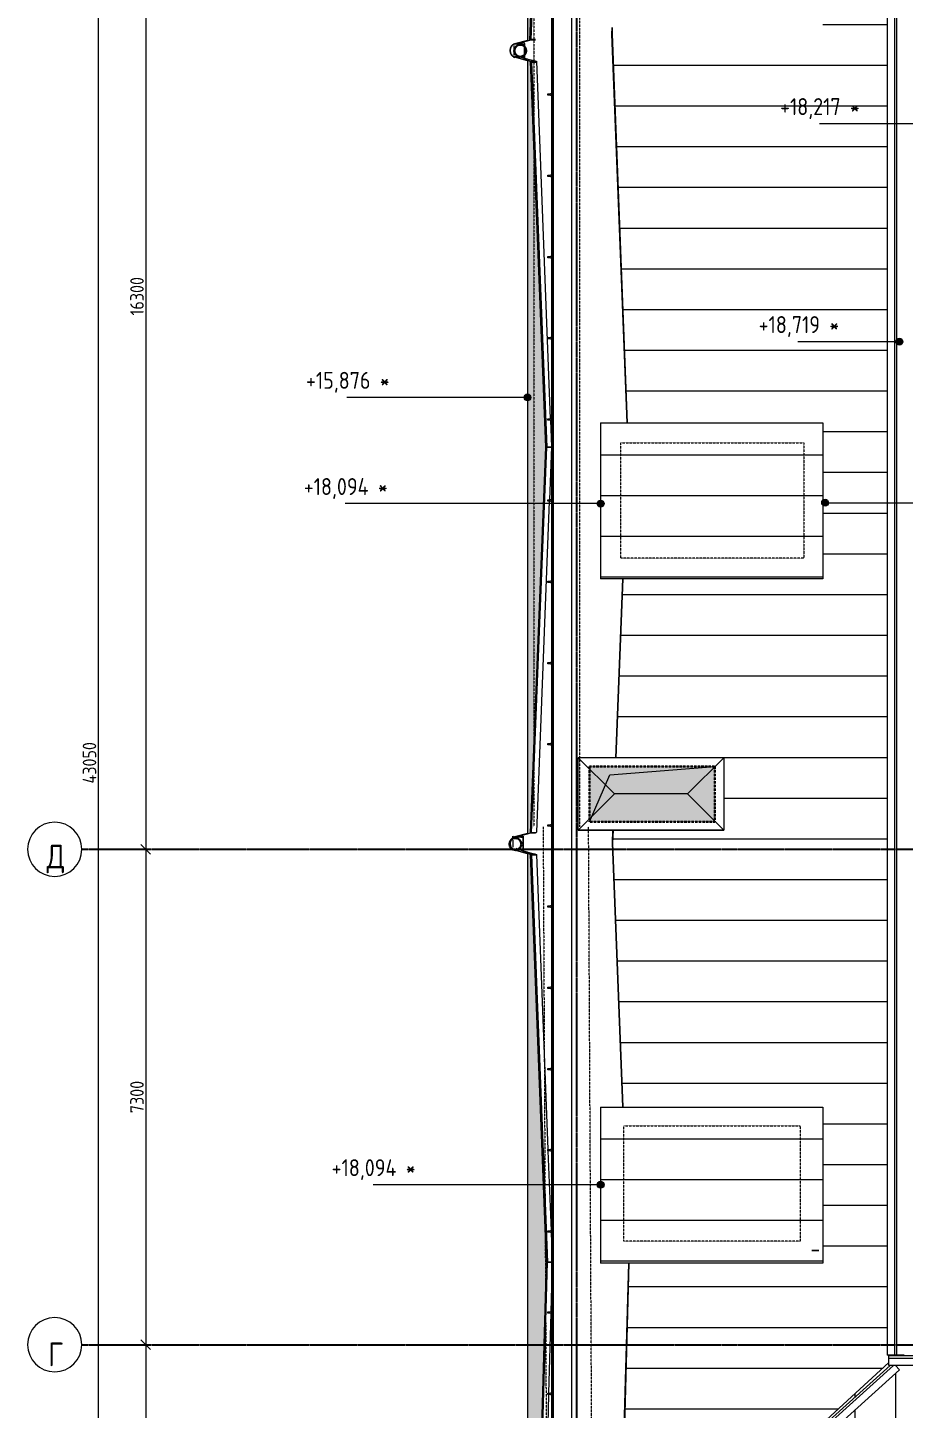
# Model space of a CAD drawing. Header units: millimetres. Extents: x -129048 to 476301, y -5853 to 215316.
# Drawn here: x 404321 to 417232, y 12002 to 32349 of the extents above; entities that cross this region are included whole.
import ezdxf

# ---------------------------------------------------------------- set-up
doc = ezdxf.new("R2010")
doc.units = ezdxf.units.MM
doc.linetypes.add('ADSK_Линия сетки', pattern=[25, 20, -2.5, 0, -2.5])
doc.linetypes.add('ADSK_Штриховая_ш3 п1_5', pattern=[4.5, 3, -1.5])
for name, color, linetype, lineweight in [('0_АР', 8, 'Continuous', 20), ('Антураж', 7, 'Continuous', 18), ('Воздуховоды', 7, 'Continuous', 18), ('Ограждение', 251, 'Continuous', 18), ('Оси', 7, 'Continuous', 9)]:
    doc.layers.add(name, color=color, linetype=linetype, lineweight=lineweight)
doc.layers.add('Обобщенные модели', color=5, linetype='Continuous', lineweight=18, true_color=0x0000ff)
doc.styles.add('GOST Common', font='GOST Common_0.ttf', dxfattribs={"width": 0.9, "height": 350})
doc.styles.add('GOST Common_1', font='GOST Common_0.ttf', dxfattribs={"width": 0.9, "height": 200})
doc.dimstyles.new('ADSK_Основной_2_5_мм', dxfattribs={"dimscale": 304.8, "dimtxt": 251.428749, "dimasz": 0.463911, "dimexe": 0.492126, "dimexo": 0.492126, "dimgap": 0.098425, "dimtad": 1, "dimdec": 1, "dimrnd": 0.1, "dimdsep": 46, "dimtxsty": 'GOST Common_1', "dimblk1": 'OBLIQUE', "dimblk2": 'OBLIQUE', "dimsah": 1, "dimcen": 0.09, "dimdle": 0.492126, "dimazin": 2, "dimtfac": 1, "dimtdec": 4, "dimtix": 1, "dimtmove": 0, "dimatfit": 3, "dimfxl": 1, "dimtvp": 1, "dimtfill": 1, "dimtolj": 1, "dimtzin": 0, "dimlwd": 20, "dimlwe": 20, "dimarcsym": 2})

# ---------------------------------------------------------------- blocks, each defined once
blk = doc.blocks.new('Ограждение - 20 доп поручень 300-1864261-План кровли АР копия 1')
at = {"layer": 'Ограждение'}
for p, q in [((-60, 10), (-40, 10)), ((-60, 10), (-60, -10)), ((0, 10), (-40, 10)), ((0, -10), (0, 10)), ((-40, -10), (-60, -10)), ((-40, -10), (0, -10))]:
    blk.add_line(p, q, dxfattribs=at)
blk = doc.blocks.new('Ограждение - Ограждение-2505142-План кровли АР копия 1')
at = {"extrusion": (0, 0, -1), "zscale": -1}
for p in [(6928, 31366), (6928, 30170), (6928, 28973), (6928, 27777), (6928, 26580), (6928, 25383), (6928, 24187), (6928, 22990), (6928, 21794), (6928, 20597), (6928, 19401), (6928, 18204), (6928, 17007), (6928, 15811), (6928, 14614), (6928, 13418), (6928, 12221)]:
    blk.add_blockref('Ограждение - 20 доп поручень 300-1864261-План кровли АР копия 1', p, dxfattribs=at)
blk = doc.blocks.new('Тип верхнего поручня - Верхний поручень_Внутренний_-2505167-План кровли АР копия 1')
at = {"layer": 'Ограждение'}
for p, q in [((-6868, 8425), (-6868, 43385)), ((-6848, 43385), (-6848, 8435))]:
    blk.add_line(p, q, dxfattribs=at)
blk = doc.blocks.new('Тип верхнего поручня - Верхний поручень_Внутренний_-V27-План кровли АР копия 1')
at = {"layer": 'Ограждение'}
for p, q in [((-6868, 43385), (-6868, 8425)), ((-6848, 43385), (-6848, 8435))]:
    blk.add_line(p, q, dxfattribs=at)
blk = doc.blocks.new('Водосток - Тип 1 _карниз больше 490мм_-5161094-План кровли АР копия 1')
at = {"layer": 'Обобщенные модели'}
for p, q in [((19, 335), (33, 335)), ((72, 335), (125, 335)), ((125, 335), (174, 335)), ((213, 335), (231, 335)), ((125, 185), (19, 185)), ((231, 185), (125, 185))]:
    blk.add_line(p, q, dxfattribs=at)
for points, knots in [([(30, 329), (30, 330), (28, 332), (25, 334), (21, 335), (19, 335)], [-0.1312633, -0.1312633, -0.1312633, -0.1312633, -0.1176471, -0.0588235, 0, 0, 0, 0]), ([(29, 190), (30, 190), (31, 192), (32, 195), (32, 197), (32, 199), (32, 202), (32, 204), (32, 206), (32, 209), (32, 211), (31, 214), (31, 217), (31, 220), (30, 223), (30, 226), (29, 229), (29, 232), (29, 236), (28, 240), (28, 244), (28, 247), (28, 247)], [-0.8823529, -0.8823529, -0.8823529, -0.8823529, -0.8529412, -0.8235294, -0.8088235, -0.7941176, -0.7794118, -0.7647059, -0.75, -0.7352941, -0.7205882, -0.7058824, -0.6911765, -0.6764706, -0.6617647, -0.6470588, -0.6323529, -0.6176471, -0.6029412, -0.5882353, -0.5588235, -0.5532347, -0.5532347, -0.5532347, -0.5532347]), ([(231, 335), (229, 335), (225, 334), (221, 331), (219, 328), (219, 326), (218, 325)], [-1, -1, -1, -1, -0.9411765, -0.8823529, -0.8529412, -0.8263967, -0.8263967, -0.8263967, -0.8263967]), ([(221, 234), (221, 233), (221, 232), (221, 229), (220, 226), (220, 223), (219, 220), (219, 217), (219, 214), (218, 211), (218, 209), (218, 206), (218, 204), (218, 202), (218, 199), (218, 197), (218, 195), (219, 192), (220, 190), (221, 190)], [-0.3884706, -0.3884706, -0.3884706, -0.3884706, -0.3823529, -0.3676471, -0.3529412, -0.3382353, -0.3235294, -0.3088235, -0.2941176, -0.2794118, -0.2647059, -0.25, -0.2352941, -0.2205882, -0.2058824, -0.1911765, -0.1764706, -0.1470588, -0.1176471, -0.1176471, -0.1176471, -0.1176471])]:
    blk.add_open_spline(points, degree=3, knots=knots, dxfattribs=at)
for points in [[(19, 185), (21, 185), (23, 185), (25, 186)], [(225, 186), (227, 185), (229, 185), (231, 185)]]:
    blk.add_open_spline(points, degree=3, dxfattribs=at)
blk = doc.blocks.new('Planka_konka_K1 - Кровля - Планка конька К1-2963679-План кровли АР копия 1')
at = {"layer": 'Обобщенные модели'}
for p, q in [((-13000, 17), (-13000, 125)), ((13000, 125), (-13000, 125)), ((-13000, -17), (-13000, 17)), ((13000, 17), (-13000, 17)), ((-13000, -125), (-13000, -17)), ((-13000, -17), (13000, -17))]:
    blk.add_line(p, q, dxfattribs=at)
blk = doc.blocks.new('Planka_konka_K1 - Кровля - Планка конька К1-2964186-План кровли АР копия 1')
at = {"layer": 'Обобщенные модели'}
for p, q in [((-2850, 17), (-2850, 26)), ((-2850, -17), (-2850, 17)), ((2789, 17), (-2850, 17)), ((2850, 125), (-2409, 125)), ((2850, 125), (2850, 34)), ((-2850, -125), (-2850, -17)), ((-2850, -17), (2789, -17)), ((2769, -125), (-2850, -125))]:
    blk.add_line(p, q, dxfattribs=at)
blk = doc.blocks.new('Ограждение - Ограждение-2968163-План кровли АР копия 1')
at = {"layer": 'Ограждение'}
for p, q in [((-6547, 8435), (-1883, 12639)), ((-1833, 12639), (-6496, 8435)), ((-1803, 12639), (-1744, 12573)), ((-1744, 12573), (-6335, 8435)), ((-6518, 8415), (-7083, 7906)), ((-7047, 7984), (-6569, 8415)), ((-6357, 8415), (-6895, 7931)), ((-7031, 8144), (-7034, 8141)), ((-7106, 7931), (-7121, 7948)), ((-7106, 7931), (-7053, 7979)), ((-7095, 7919), (-7106, 7931)), ((-7083, 7906), (-7095, 7919)), ((-7066, 7886), (-7083, 7906))]:
    blk.add_line(p, q, dxfattribs=at)
blk = doc.blocks.new('Ограждение - Ограждение-2981992-План кровли АР копия 1')
at = {"layer": 'Ограждение'}
for p, q in [((-3037, 14333), (-2933, 14333)), ((-2933, 14331), (-3037, 14331)), ((-2933, 14333), (-2933, 14331))]:
    blk.add_line(p, q, dxfattribs=at)
blk = doc.blocks.new('Водосток - Тип 1 _карниз больше 490мм_-V68-План кровли АР копия 1')
at = {"layer": 'Обобщенные модели'}
for p, q in [((19, 335), (28, 335)), ((55, 335), (125, 335)), ((125, 335), (200, 335)), ((227, 335), (231, 335)), ((125, 185), (19, 185)), ((231, 185), (125, 185))]:
    blk.add_line(p, q, dxfattribs=at)
for points, knots in [([(27, 333), (26, 333), (24, 334), (21, 335), (19, 335)], [-0.08600412, -0.08600412, -0.08600412, -0.08600412, -0.05882353, 0, 0, 0, 0]), ([(27, 188), (28, 188), (29, 189), (31, 192), (32, 195), (32, 197), (32, 199), (32, 202), (32, 204), (32, 206), (32, 209), (32, 211), (31, 214), (31, 217), (31, 220), (30, 223), (30, 226), (29, 229), (29, 232), (29, 236), (28, 240), (28, 244), (28, 247), (28, 248)], [-0.9115409, -0.9115409, -0.9115409, -0.9115409, -0.8823529, -0.8529412, -0.8235294, -0.8088235, -0.7941176, -0.7794118, -0.7647059, -0.75, -0.7352941, -0.7205882, -0.7058824, -0.6911765, -0.6764706, -0.6617647, -0.6470588, -0.6323529, -0.6176471, -0.6029412, -0.5882353, -0.5588235, -0.5505037, -0.5505037, -0.5505037, -0.5505037]), ([(223, 265), (223, 261), (223, 255), (222, 246), (222, 240), (221, 236), (221, 232), (221, 229), (220, 226), (220, 223), (219, 220), (219, 217), (219, 214), (218, 211), (218, 209), (218, 206), (218, 204), (218, 202), (218, 199), (218, 197), (218, 195), (219, 192), (221, 189), (222, 188), (223, 188)], [-0.5223755, -0.5223755, -0.5223755, -0.5223755, -0.4705882, -0.4411765, -0.4117647, -0.3970588, -0.3823529, -0.3676471, -0.3529412, -0.3382353, -0.3235294, -0.3088235, -0.2941176, -0.2794118, -0.2647059, -0.25, -0.2352941, -0.2205882, -0.2058824, -0.1911765, -0.1764706, -0.1470588, -0.1176471, -0.0885524, -0.0885524, -0.0885524, -0.0885524])]:
    blk.add_open_spline(points, degree=3, knots=knots, dxfattribs=at)
for points in [[(231, 335), (230, 335), (228, 335), (227, 335)], [(19, 185), (20, 185), (20, 185), (21, 185)], [(229, 185), (230, 185), (230, 185), (231, 185)]]:
    blk.add_open_spline(points, degree=3, dxfattribs=at)
blk = doc.blocks.new('Антураж 11 - Антураж 11-5662270-План кровли АР копия 1')
at = {"layer": 'Антураж'}
for p, q in [((-6988, 37563), (-7177, 32178)), ((-5985, 32259), (-5981, 32354)), ((-5979, 32354), (-5982, 32259)), ((-7228, 32166), (-7422, 32116)), ((-7421, 32111), (-7228, 32161)), ((-7177, 32178), (-7192, 32179)), ((-7177, 32179), (-7192, 32175)), ((-7192, 32170), (-7176, 32174)), ((-7176, 32174), (-7177, 32179)), ((-7111, 32178), (-7177, 32178)), ((-7176, 32174), (-7111, 32174)), ((-5761, 26529), (-5985, 32259)), ((-5982, 32259), (-5985, 32259)), ((-5982, 32259), (-5759, 26529)), ((-7353, 32111), (-7421, 32111)), ((-7276, 32131), (-7353, 32111)), ((-7276, 32131), (-7276, 31903)), ((-7228, 31866), (-7422, 31916)), ((-7421, 31921), (-7176, 31858)), ((-7353, 31921), (-7421, 31921)), ((-7228, 31889), (-7353, 31921)), ((-7276, 31903), (-7097, 31857)), ((-7177, 31853), (-7183, 31854)), ((-7182, 31845), (-7167, 31846)), ((-7176, 31858), (-7177, 31853)), ((-7177, 31853), (-7109, 31853)), ((-7108, 31858), (-7176, 31858)), ((-7167, 31846), (-7099, 31846)), ((-7167, 31846), (-6945, 26173)), ((-7097, 31857), (-6892, 26590)), ((-6891, 26570), (-6876, 26177)), ((-7168, 20490), (-6945, 26173)), ((-6960, 26174), (-6945, 26173)), ((-6945, 26173), (-6960, 26173)), ((-6945, 26173), (-6878, 26173)), ((-6878, 26173), (-6945, 26173)), ((-6876, 26177), (-6906, 25393)), ((-6907, 25373), (-7097, 20496)), ((-5926, 21595), (-5823, 24229)), ((-5821, 24229), (-5924, 21595)), ((-7228, 20480), (-7422, 20430)), ((-7421, 20425), (-7228, 20475)), ((-7353, 20425), (-7421, 20425)), ((-7296, 20440), (-7353, 20425)), ((-7296, 20440), (-7295, 20222)), ((-7177, 20493), (-7183, 20491)), ((-7177, 20491), (-7183, 20491)), ((-7183, 20486), (-7176, 20488)), ((-7176, 20488), (-7177, 20493)), ((-7168, 20490), (-7176, 20490)), ((-7176, 20488), (-7111, 20488)), ((-7102, 20490), (-7168, 20490)), ((-7097, 20496), (-7102, 20495)), ((-5975, 20336), (-5968, 20525)), ((-5966, 20525), (-5973, 20336)), ((-7228, 20180), (-7422, 20230)), ((-7421, 20235), (-7176, 20172)), ((-7353, 20235), (-7421, 20235)), ((-7228, 20203), (-7353, 20235)), ((-7295, 20222), (-7097, 20171)), ((-7177, 20167), (-7182, 20169)), ((-7182, 20163), (-7167, 20164)), ((-7176, 20172), (-7177, 20167)), ((-7177, 20167), (-7109, 20167)), ((-7108, 20172), (-7176, 20172)), ((-7167, 20164), (-7099, 20164)), ((-7167, 20164), (-6932, 14160)), ((-7097, 20171), (-6928, 15821)), ((-5824, 16448), (-5975, 20336)), ((-5973, 20336), (-5975, 20336)), ((-5973, 20336), (-5821, 16448)), ((-6927, 15801), (-6881, 14624)), ((-6880, 14604), (-6868, 14290)), ((-7105, 7979), (-6932, 14160)), ((-6947, 14161), (-6932, 14160)), ((-6932, 14160), (-6947, 14159)), ((-6932, 14160), (-6868, 14160)), ((-6868, 14160), (-6932, 14160)), ((-5878, 9050), (-5735, 14148)), ((-5733, 14148), (-5875, 9050)), ((-6868, 13986), (-6883, 13428)), ((-6884, 13408), (-6917, 12231)), ((-6917, 12211), (-7033, 8066))]:
    blk.add_line(p, q, dxfattribs=at)
for centre, major_axis, start_param, end_param in [((-7398, 32016), (0, 103), 0.260302, 2.881291), ((-7398, 32016), (0, 98.5), 0.261202, 2.88039), ((-7330, 32016), (0, 98.5), 0.261202, 0.665782), ((-7330, 32016), (0, 98.5), 2.475797, 2.88039), ((-7398, 20330), (0, 103), 0.260302, 2.881291), ((-7398, 20330), (0, 98.5), 0.261202, 2.88039), ((-7330, 20330), (0, 98.5), 0.261202, 0.84464), ((-7330, 20330), (0, 98.5), 2.301504, 2.88039)]:
    blk.add_ellipse(centre, major_axis=major_axis, ratio=0.890848, start_param=start_param, end_param=end_param, dxfattribs=at)
blk = doc.blocks.new('Зонт прямоугольного сечения - Стандартное-5963184-План кровли АР копия 1')
at = {"layer": 'Воздуховоды'}
for p, q in [((0, 540), (-535, 1075)), ((-535, 1075), (-535, -1075)), ((-535, 1075), (535, 1075)), ((-535, 1075), (535, 1075)), ((-535, 1075), (-535, -1075)), ((535, 1075), (0, 540)), ((535, -1075), (535, 1075)), ((535, 1075), (535, -1075)), ((0, 540), (0, -540)), ((-535, -1075), (0, -540)), ((0, -540), (535, -1075)), ((535, -1075), (-535, -1075)), ((535, -1075), (-535, -1075))]:
    blk.add_line(p, q, dxfattribs=at)
blk = doc.blocks.new('Ось сетки - Круг_Ø8 мм-8258-План кровли АР копия 1')
at = {"layer": 'Оси', "lineweight": 20}
for start, end in [(360, 180), (180, 360)]:
    blk.add_arc((0, 0), 4, start, end, dxfattribs=at)
blk = doc.blocks.new('_Oblique')
at = {"color": 0, "linetype": 'ByBlock', "lineweight": -2}
blk.add_line((-0.5, -0.5), (0.5, 0.5), dxfattribs=at)
blk = doc.blocks.new('*D3107')
at = {"color": 0, "lineweight": 20, "transparency": 16777216}
for p, q in [((405363, 43191), (405363, -159)), ((405313, 43041), (405213, 43041)), ((405313, -9), (405213, -9))]:
    blk.add_line(p, q, dxfattribs=at)
at = {"layer": 'Defpoints', "color": 0, "transparency": 16777216}
for p in [(405463, 43041), (405363, -9), (405463, -9)]:
    blk.add_point(p, dxfattribs=at)
at = {"color": 0, "lineweight": 20, "transparency": 16777216, "xscale": 141.4, "yscale": 141.4, "zscale": 141.4}
for p, rotation in [((405363, 43041), 90), ((405363, -9), 270)]:
    blk.add_blockref('_Oblique', p, dxfattribs=dict(at, rotation=rotation))
at = {"color": 0, "lineweight": 20, "transparency": 16777216, "insert": (405233, 21516), "char_height": 200, "width": 971.62, "attachment_point": 5, "rotation": 90, "style": 'GOST Common_1', "bg_fill": 3, "box_fill_scale": 1.1, "bg_fill_color": 256, "bg_fill_true_color": 13158600, "bg_fill_transparency": 0}
blk.add_mtext('\\A1;43050', dxfattribs=at)
blk = doc.blocks.new('*D3109')
at = {"color": 0, "lineweight": 20, "transparency": 16777216}
for p, q in [((406063, 36691), (406063, 20091)), ((406013, 36541), (405913, 36541)), ((406013, 20241), (405913, 20241))]:
    blk.add_line(p, q, dxfattribs=at)
at = {"layer": 'Defpoints', "color": 0, "transparency": 16777216}
for p in [(406163, 36541), (406063, 20241), (406163, 20241)]:
    blk.add_point(p, dxfattribs=at)
at = {"color": 0, "lineweight": 20, "transparency": 16777216, "xscale": 141.4, "yscale": 141.4, "zscale": 141.4}
for p, rotation in [((406063, 36541), 90), ((406063, 20241), 270)]:
    blk.add_blockref('_Oblique', p, dxfattribs=dict(at, rotation=rotation))
at = {"color": 0, "lineweight": 20, "transparency": 16777216, "insert": (405933, 28391), "char_height": 200, "width": 889.8, "attachment_point": 5, "rotation": 90, "style": 'GOST Common_1', "bg_fill": 3, "box_fill_scale": 1.1, "bg_fill_color": 256, "bg_fill_true_color": 13158600, "bg_fill_transparency": 0}
blk.add_mtext('\\A1;16300', dxfattribs=at)
blk = doc.blocks.new('*D3110')
at = {"color": 0, "lineweight": 20, "transparency": 16777216}
for p, q in [((406063, 20391), (406063, 12791)), ((406013, 20241), (405913, 20241)), ((406013, 12941), (405913, 12941))]:
    blk.add_line(p, q, dxfattribs=at)
at = {"layer": 'Defpoints', "color": 0, "transparency": 16777216}
for p in [(406163, 20241), (406063, 12941), (406163, 12941)]:
    blk.add_point(p, dxfattribs=at)
at = {"color": 0, "lineweight": 20, "transparency": 16777216, "xscale": 141.4, "yscale": 141.4, "zscale": 141.4}
for p, rotation in [((406063, 20241), 90), ((406063, 12941), 270)]:
    blk.add_blockref('_Oblique', p, dxfattribs=dict(at, rotation=rotation))
at = {"color": 0, "lineweight": 20, "transparency": 16777216, "insert": (405933, 16591), "char_height": 200, "width": 756.84, "attachment_point": 5, "rotation": 90, "style": 'GOST Common_1', "bg_fill": 3, "box_fill_scale": 1.1, "bg_fill_color": 256, "bg_fill_true_color": 13158600, "bg_fill_transparency": 0}
blk.add_mtext('\\A1;7300', dxfattribs=at)
blk = doc.blocks.new('*D3111')
at = {"color": 0, "lineweight": 20, "transparency": 16777216}
for p, q in [((406063, 13091), (406063, 8141)), ((406013, 12941), (405913, 12941)), ((406013, 8291), (405913, 8291))]:
    blk.add_line(p, q, dxfattribs=at)
at = {"layer": 'Defpoints', "color": 0, "transparency": 16777216}
for p in [(406163, 12941), (406063, 8291), (406163, 8291)]:
    blk.add_point(p, dxfattribs=at)
at = {"color": 0, "lineweight": 20, "transparency": 16777216, "xscale": 141.4, "yscale": 141.4, "zscale": 141.4}
for p, rotation in [((406063, 12941), 90), ((406063, 8291), 270)]:
    blk.add_blockref('_Oblique', p, dxfattribs=dict(at, rotation=rotation))
at = {"color": 0, "lineweight": 20, "transparency": 16777216, "insert": (405933, 10616), "char_height": 200, "width": 782.41, "attachment_point": 5, "rotation": 90, "style": 'GOST Common_1', "bg_fill": 3, "box_fill_scale": 1.1, "bg_fill_color": 256, "bg_fill_true_color": 13158600, "bg_fill_transparency": 0}
blk.add_mtext('\\A1;4650', dxfattribs=at)

msp = doc.modelspace()

# ---------------------------------------------------------------- hatches: boundary and pattern name
at = {"layer": '0_АР'}
h = msp.add_hatch(color=256, dxfattribs=at)
h.paths.add_polyline_path([(460156.048, -526.128), (468569.459, -526.128), (468569.459, 470.859), (468481.418, 469.805), (468421.752, -474.784), (464071.312, -327.231), (460060.687, -462.432), (459998.422, -81.349), (459998.422, -526.128), (460149.25, -526.128)])
h.paths.add_polyline_path([(426848.189, -393.115), (426996.717, -393.115), (426995.842, -30.517), (426892.038, -280.991), (422574.472, -150.963), (418243.998, -302.79), (418181.719, 255.107), (418181.719, -393.115), (426834.404, -393.115)])
h.paths.add_polyline_path([(459998.422, 173.655), (460016.496, 178.563), (460106.837, 1715.554), (454775.129, 1522.727), (454768.656, 1484.019), (459998.422, 1484.019), (459998.422, 177.833)])
h.paths.add_polyline_path([(426996.717, 307.99), (426996.717, 1484.019), (431808.509, 1484.019), (431801.174, 1522.758), (426923.778, 1697.711), (426980.914, 312.038)])
h.paths.add_polyline_path([(418181.719, 498.461), (418449.786, 8044.464), (412395.486, 7833.234), (412388.989, 7794.377), (418181.719, 7794.377), (418181.719, 521.171)])
h.paths.add_polyline_path([(468569.459, 793.267), (468569.459, 7855.209), (474810.503, 7855.209), (474810.503, 8466.545), (474799.648, 8463.302), (474605.606, 7995.593), (468269.121, 8216.835), (468537.29, 799.29), (468551.342, 798.371), (468568.644, 793.496)])
h.paths.add_polyline_path([(444717.771, 1484.019), (454490.356, 1484.019), (454484.993, 1516.09), (447978.583, 1752.243), (447978.583, 1629.215), (438298.583, 1629.215), (438298.583, 1739.906), (432093.277, 1522.693), (432086.81, 1484.019), (444709.903, 1484.019)])
h.paths.add_polyline_path([(411793.26, 7794.377), (412110.688, 7794.377), (412105.58, 7824.926), (411796.08, 7895.033), (411970.992, 14167.216), (411736.117, 20164.305), (411690.795, 20175.916), (411690.795, 7794.377)])
h.paths.add_polyline_path([(474810.503, 8769.439), (474810.503, 16800.541), (474780.018, 16792.485), (474631.533, 12780.54), (474779.774, 8777.421), (474783.205, 8776.529)])
h.paths.add_polyline_path([(443273.93, 13315.94), (451515.613, 13634.753), (451524.958, 13673.918), (435026.374, 13673.918), (435036.378, 13633.972), (443273.9, 13315.942)])
h.paths.add_polyline_path([(429583.47, 13405.175), (434743.535, 13605.559), (434759.846, 13673.918), (430023.583, 13673.918), (430023.583, 21008.312), (429427.122, 21007.798), (429447.713, 20921.19), (429842.141, 20793.786), (429585.958, 13476.255)])
h.paths.add_polyline_path([(457100.321, 13409.872), (456816.083, 20843), (457389.976, 21005.252), (457399.649, 21047.105), (456625.269, 21047.105), (456625.269, 13673.918), (451796.602, 13673.918), (451806.282, 13633.349), (457093.451, 13410.162)])
h.paths.add_polyline_path([(474810.503, 17103.436), (474810.503, 32792.083), (474779.895, 32784.001), (474490.926, 24945.222), (474779.777, 17111.416), (474783.205, 17110.526)])
h.paths.add_polyline_path([(411690.795, 20470.394), (411735.74, 20481.908), (411958.454, 26169.966), (411735.987, 31850.241), (411690.795, 31861.818), (411690.795, 20474.46)])
h.paths.add_polyline_path([(464256.639, 20578.857), (463978.908, 27851.092), (463950.437, 27858.488), (463950.437, 21047.105), (457667.517, 21047.105), (457677.332, 21004.632), (464062.166, 20591.443)])
h.paths.add_polyline_path([(422311.501, 20701.207), (429147.245, 20951.717), (429160.161, 21008.312), (422655.84, 21008.312), (422655.84, 28188.447), (422612.394, 28177.317), (422318.663, 20879.162)])
h.paths.add_polyline_path([(463950.437, 28147.689), (463979.112, 28155.137), (464268.312, 35727.695), (464206.707, 37340.787), (463950.437, 37340.787), (463950.437, 28154.433)])
h.paths.add_polyline_path([(422655.84, 28465.231), (422655.84, 42943.283), (422621.022, 42934.364), (422337.867, 35703.511), (422621.004, 28474.156), (422655.355, 28465.356)])
h.paths.add_polyline_path([(411690.795, 32156.296), (411726.381, 32165.412), (411915.149, 37559.495), (411726.553, 42947.712), (411690.795, 42956.872), (411690.795, 32160.362)])
h.paths.add_polyline_path([(474810.503, 33094.978), (474810.503, 43242.685), (474778.616, 43234.402), (474593.967, 38155.311), (474779.777, 33102.958), (474783.205, 33102.068)])
h.paths.add_polyline_path([(464178.064, 38090.787), (463985.863, 43123.483), (463950.437, 43132.685), (463950.437, 38090.787), (464171.279, 38090.787)])
h.paths.add_polyline_path([(422655.84, 43220.068), (422655.84, 43712.396), (411690.795, 43712.396), (411690.795, 43251.35), (411726.898, 43260.599), (411851.013, 43604.774), (417072.423, 43417.467), (422496.578, 43611.919), (422620.729, 43229.062), (422655.504, 43220.154)])
h.paths.add_polyline_path([(463950.437, 43421.886), (464022.861, 43440.697), (464125.568, 43776.855), (469381.545, 43594.919), (474632.611, 43776.746), (474754.158, 43546.521), (474810.503, 43531.886), (474810.503, 43894.592), (463950.437, 43894.592), (463950.437, 43435.823)])
h = msp.add_hatch(dxfattribs=at)
h.set_pattern_fill('FP_10', color=256, style=0, pattern_type=2)
h.set_pattern_definition([(0, (417273.7, -4.2), (0, 600), [])])
h.paths.add_polyline_path([(411799.703, 7894.212), (411822.92, 7915.495), (411797.444, 7943.758), (411796.08, 7895.033)])
h.paths.add_polyline_path([(411885.506, 8138.243), (411887.742, 8140.259), (412001.249, 12206.904), (411999.071, 12206.904), (411887.838, 8221.788)])
h.paths.add_polyline_path([(413043.274, 9045.955), (413055.018, 9046.91), (413186.217, 9165.215), (417016.443, 12676.343), (417016.443, 12785.212), (416995.452, 12785.212), (416995.452, 38785.212), (417105.24, 38785.212), (413154.987, 42379.449), (412953.155, 42384.672), (413121.346, 37589.666), (415149.66, 37589.666), (415149.66, 36719.666), (413091.953, 36719.666), (413019.745, 34649.384), (416043.766, 34649.384), (416043.766, 32349.384), (412939.525, 32349.384), (412936.237, 32255.131), (413159.887, 26524.505), (416043.766, 26524.505), (416043.766, 24224.505), (413097.591, 24224.505), (412994.82, 21591.187), (414586.836, 21591.187), (414586.836, 20521.187), (412953.061, 20521.187), (412945.664, 20330.978), (413097.38, 16443.499), (416043.766, 16443.499), (416043.766, 14143.499), (413185.555, 14143.499), (413043.301, 9046.91)])
h.paths.add_polyline_path([(412001.807, 12226.904), (412034.647, 13403.48), (412032.471, 13403.48), (411999.63, 12226.904)])
h.paths.add_polyline_path([(412033.029, 13423.48), (412035.206, 13423.48), (412050.795, 13986.801), (412049.924, 14028.784), (412034.502, 13476.255)])
h.paths.add_polyline_path([(412050.795, 14224.352), (412050.795, 14286.051), (412038.54, 14600.056), (412036.132, 14600.056), (412050.103, 14242.073)])
h.paths.add_polyline_path([(412037.76, 14620.056), (411821.12, 20166.698), (411690.795, 20200.203), (411690.795, 20198.502), (411810.03, 20167.849), (411809.042, 20162.975), (411741.312, 20162.975), (411736.117, 20164.305), (411736.341, 20158.585), (411751.47, 20159.332), (411819.174, 20159.112), (412035.351, 14620.056)])
h.paths.add_polyline_path([(411818.95, 20490.978), (411821.12, 20491.536), (412010.795, 25369.238), (412009.338, 25369.238), (411818.972, 20491.536)])
h.paths.add_polyline_path([(412010.119, 25389.238), (412012.262, 25389.238), (412042.835, 26172.618), (412027.49, 26565.814), (412025.082, 26565.814), (412040.543, 26168.781), (412010.169, 25390.535)])
h.paths.add_polyline_path([(412024.301, 26585.814), (412026.71, 26585.814), (411821.163, 31852.589), (411690.795, 31886.105), (411690.795, 31884.404), (411810.03, 31853.751), (411809.042, 31848.877), (411741.312, 31848.877), (411735.987, 31850.241), (411736.341, 31841.203), (411751.47, 31841.949), (411819.186, 31841.422), (412020.442, 26684.689)])
h.paths.add_polyline_path([(411726.562, 32170.587), (411737.393, 32174.366), (411726.694, 32174.366), (411726.667, 32173.576)])
h.paths.add_polyline_path([(416408.869, 35449.608), (416407.944, 35442.108), (416408.65, 35445.99)])
h.paths.add_polyline_path([(416408.869, 34995.175), (416407.944, 34987.675), (416408.65, 34991.557)])
h.paths.add_polyline_path([(414128.6, 34972.413), (413155.489, 34972.924), (413152.393, 34976.806), (413150.606, 34983.531), (413150.606, 34991.295), (413152.393, 34998.02), (413155.489, 35001.902), (413157.276, 35002.413), (413219.077, 35002.413), (413219.077, 35426.846), (413155.489, 35427.357), (413152.393, 35431.239), (413150.606, 35437.964), (413150.606, 35445.728), (413152.393, 35452.452), (413155.489, 35456.335), (413157.276, 35456.846), (416413.063, 35456.597), (416413.063, 35455.575), (416416.638, 35456.596), (416420.831, 35449.608), (416421.75, 35442.076), (416418.299, 35429.703), (416416.638, 35427.619), (416352.39, 35427.108), (416352.39, 35002.675), (416413.063, 35002.164), (416413.063, 35001.142), (416416.638, 35002.164), (416420.831, 34995.175), (416421.75, 34987.643), (416419.733, 34977.069), (416416.638, 34973.187), (414296.214, 34972.413)])
h.paths.add_polyline_path([(413936.691, 35002.413), (414892.712, 35002.675), (414892.712, 35426.533), (414915.73, 35426.533), (414915.73, 35002.675), (415252.235, 35002.675), (415252.235, 35426.533), (415275.253, 35426.533), (415275.253, 35002.675), (415611.758, 35002.675), (415611.758, 35426.533), (415634.776, 35426.533), (415634.776, 35002.675), (415971.281, 35002.675), (415971.281, 35425.675), (415994.299, 35425.675), (415994.299, 35002.675), (416329.372, 35002.675), (416329.372, 35427.108), (414678.755, 35426.846), (414678.755, 35002.989), (414655.737, 35002.989), (414655.737, 35426.846), (414319.232, 35426.846), (414319.232, 35002.989), (414296.214, 35002.989), (414296.214, 35426.846), (413959.709, 35426.846), (413959.709, 35002.989), (413936.691, 35002.989), (413936.691, 35426.846), (413600.186, 35426.846), (413600.186, 35003.846), (413577.168, 35003.846), (413577.168, 35426.846), (413242.095, 35426.846), (413242.095, 35002.413), (413767.233, 35002.413)])
h.paths.add_polyline_path([(411726.711, 42943.21), (411761.707, 42943.878), (411741.312, 42943.931), (411726.553, 42947.712), (411726.685, 42943.931)])
h.paths.add_polyline_path([(411802.849, 42950.652), (411802.807, 42951.877), (411690.795, 42980.674), (411690.795, 42979.459), (411802.807, 42950.663)])
h.paths.add_polyline_path([(411809.76, 43265.875), (411815.1, 43267.247), (411860.267, 43392.942), (411858.943, 43394.126), (411819.165, 43283.433), (411751.47, 43283.433), (411737.262, 43289.34), (411728.935, 43266.249), (411742.303, 43269.42), (411809.042, 43269.42), (411809.482, 43267.247)])
h.paths.add_polyline_path([(411838.319, 43522.477), (411885.302, 43522.477), (411891.672, 43529.596), (411840.647, 43576.03), (411822.958, 43526.979), (411831.63, 43526.135), (411835.206, 43523.389), (411835.553, 43522.477), (411836.996, 43522.477)])
h.paths.add_polyline_path([(411831.63, 43525.103), (411829.773, 43526.979), (411829.773, 43525.103)])
h = msp.add_hatch(color=256, dxfattribs=at)
edge = h.paths.add_edge_path()
edge.add_arc((417173.317, 27721.324), 50, 0, 360)
h = msp.add_hatch(color=256, dxfattribs=at)
edge = h.paths.add_edge_path()
edge.add_arc((411690.795, 26899.803), 50, 0, 360)
h = msp.add_hatch(dxfattribs=at)
h.set_pattern_fill('FP_32', color=256, style=0, pattern_type=2)
h.set_pattern_definition([(0, (419484.64, -21944.47), (0, 600), [])])
h.paths.add_polyline_path([(414489.967, 24224.505), (416043.766, 24224.505), (416043.766, 26524.505), (412768.766, 26524.505), (412768.766, 24224.505), (414178.48, 24224.505)])
h = msp.add_hatch(color=256, dxfattribs=at)
edge = h.paths.add_edge_path()
edge.add_arc((412768.766, 25334.442), 50, 0, 360)
h = msp.add_hatch(color=256, dxfattribs=at)
edge = h.paths.add_edge_path()
edge.add_arc((416078.049, 25348.699), 50, 0, 360)
msp.add_hatch(color=256, dxfattribs=at).paths.add_polyline_path([(413044.498, 20645.787), (414454.336, 20645.787), (414454.336, 21458.687), (412603.148, 21458.687), (412603.148, 20645.787), (412955.622, 20645.787)])
h = msp.add_hatch(dxfattribs=at)
h.set_pattern_fill('FP_33', color=256, style=0, pattern_type=2)
h.set_pattern_definition([(0, (419484.64, -32025.5), (0, 600), [])])
h.paths.add_polyline_path([(412768.766, 14143.499), (416043.766, 14143.499), (416043.766, 16443.499), (412768.766, 16443.499), (412768.766, 14159.271)])
h.paths.add_polyline_path([(415935.436, 14326.458), (415881.609, 14326.458), (415881.609, 14328.458), (415986.04, 14328.458), (415986.04, 14326.458)])
h = msp.add_hatch(color=256, dxfattribs=at)
edge = h.paths.add_edge_path()
edge.add_arc((412768.766, 15297.456), 50, 0, 360)
h = msp.add_hatch(dxfattribs=at)
h.set_pattern_fill('FP_11', color=256, style=0, pattern_type=2)
h.set_pattern_definition([(90, (418918.6, 1768.5), (-600, 4e-14), [])])
h.paths.add_polyline_path([(412105.58, 7824.926), (412104.934, 7828.79), (412103.893, 7825.308)])
h.paths.add_polyline_path([(411852.981, 7882.144), (411822.92, 7915.495), (411799.703, 7894.212), (411835.304, 7886.148)])
h.paths.add_polyline_path([(412107.491, 7913.645), (412107.614, 7914.377), (412106.915, 7915.021), (412033.191, 7934.638), (412029.5, 7931.312), (412107.131, 7913.727)])
h.paths.add_polyline_path([(412397.148, 7915.147), (418201.181, 8117.644), (418202.509, 8119.1), (412397.148, 7916.391)])
h.paths.add_polyline_path([(413270.935, 9050.292), (416872.98, 9175.964), (416872.98, 9796.99), (418722.98, 9796.99), (418722.98, 9240.509), (419241.489, 9258.599), (422319.604, 12634.513), (417116.039, 12634.513), (417174.919, 12569.189), (413508.754, 9264.652)])
h.paths.add_polyline_path([(413183.172, 9162.424), (417035.226, 12634.513), (417016.443, 12634.513), (417016.443, 12676.343), (413294.691, 9264.652)])

# ---------------------------------------------------------------- linework, layer by layer
at = {"linetype": 'ADSK_Линия сетки'}
for p, q in [((412418.148, -3728.718), (412418.148, 44105.851)), ((405120.6, 20240.787), (474923.436, 20240.787)), ((405120.6, 12940.787), (474923.436, 12940.787))]:
    msp.add_line(p, q, dxfattribs=at)
at = {"layer": '0_АР', "linetype": 'ADSK_Штриховая_ш3 п1_5'}
for p, q in [((411782.357, 43591.915), (411782.357, 20576.852)), ((412462.357, 20573.213), (412462.357, 42817.33)), ((413066.253, 26229.377), (415766.253, 26229.377)), ((413066.253, 24529.377), (413066.253, 26229.377)), ((415766.253, 26229.377), (415766.253, 24529.377)), ((415766.253, 24529.377), (413066.253, 24529.377)), ((411920.88, 20570.434), (411985.139, 8049.54)), ((412651.718, 8717.947), (412590.871, 20573.872)), ((413110.521, 16167.467), (415710.521, 16167.467)), ((413110.521, 14467.467), (413110.521, 16167.467)), ((415710.521, 16167.467), (415710.521, 14467.467)), ((415710.521, 14467.467), (413110.521, 14467.467))]:
    msp.add_line(p, q, dxfattribs=at)
at = {"layer": '0_АР'}
for p, q in [((411690.795, 42956.872), (411690.795, 32156.296)), ((412340.795, 43062.396), (412340.795, 8444.377)), ((411726.381, 32165.412), (411915.165, 37559.024)), ((411690.795, 32156.296), (411726.381, 32165.412)), ((411690.795, 31886.105), (411690.795, 31884.404)), ((411735.987, 31850.241), (411690.795, 31861.818)), ((411690.795, 31861.818), (411690.795, 20470.394)), ((411958.483, 26169.22), (411735.987, 31850.241)), ((412768.766, 26524.505), (416043.766, 26524.505)), ((412768.766, 26524.505), (412768.766, 24224.505)), ((416043.766, 26524.505), (416043.766, 24224.505)), ((411735.74, 20481.908), (411958.483, 26169.22)), ((416043.766, 24224.505), (412768.766, 24224.505)), ((412903.384, 21336.914), (414454.336, 21458.687)), ((412603.148, 20645.787), (412903.384, 21336.914)), ((411690.795, 20470.394), (411735.74, 20481.908)), ((411690.795, 20200.203), (411690.795, 20198.502)), ((411736.117, 20164.305), (411690.795, 20175.916)), ((411690.795, 20175.916), (411690.795, 7794.377)), ((411971.443, 14155.704), (411736.117, 20164.305)), ((412768.766, 16443.499), (416043.766, 16443.499)), ((412768.766, 16443.499), (412768.766, 14143.499)), ((416043.766, 16443.499), (416043.766, 14143.499)), ((411796.08, 7895.033), (411971.443, 14155.704)), ((416043.766, 14143.499), (412768.766, 14143.499)), ((413183.172, 9162.424), (417016.443, 12676.343))]:
    msp.add_line(p, q, dxfattribs=at)
at = {"layer": '0_АР', "lineweight": 20}
for p, q in [((416599.985, 30933.686), (415993.437, 30933.686)), ((418142.593, 30933.686), (416599.985, 30933.686)), ((416317.59, 27721.324), (415678.137, 27721.324)), ((417173.317, 27721.324), (416317.59, 27721.324)), ((410807.787, 26899.803), (409025.583, 26899.803)), ((411690.795, 26899.803), (410807.787, 26899.803)), ((409474.704, 25334.442), (409004.204, 25334.442)), ((412768.766, 25334.442), (409474.704, 25334.442)), ((416078.049, 25348.699), (417516.902, 25348.699)), ((409952.44, 15297.456), (409415.097, 15297.456)), ((412768.766, 15297.456), (409952.44, 15297.456))]:
    msp.add_line(p, q, dxfattribs=at)
at = {"layer": '0_АР', "linetype": 'ADSK_Штриховая_ш3 п1_5', "lineweight": 30}
for p, q in [((414454.336, 21458.687), (412603.148, 21458.687)), ((412603.148, 21458.687), (412603.148, 20645.787)), ((414454.336, 20645.787), (414454.336, 21458.687)), ((412603.148, 20645.787), (414454.336, 20645.787))]:
    msp.add_line(p, q, dxfattribs=at)
at = {"layer": '0_АР', "lineweight": 30}
for centre in [(411583.795, 32009.22), (411512.825, 20317.334)]:
    msp.add_circle(centre, 88, dxfattribs=at)
at = {"layer": '0_АР'}
for centre in [(417173.317, 27721.324), (411690.795, 26899.803), (412768.766, 25334.442), (416078.049, 25348.699), (412768.766, 15297.456)]:
    msp.add_circle(centre, 50, dxfattribs=at)

# ---------------------------------------------------------------- block references
at = {"lineweight": 20, "xscale": 99.99999999999993, "yscale": 99.99999999999993, "zscale": 99.99999999999993, "rotation": 269.9999999999994}
for p in [(404720.6, 20240.787), (404720.6, 12940.787)]:
    msp.add_blockref('Ось сетки - Круг_Ø8 мм-8258-План кровли АР копия 1', p, dxfattribs=at)
at = {"layer": '0_АР'}
for name, p in [('Антураж 11 - Антураж 11-5662270-План кровли АР копия 1', (418918.583, -4.213)), ('Ограждение - Ограждение-2505142-План кровли АР копия 1', (418918.583, -4.213)), ('Тип верхнего поручня - Верхний поручень_Внутренний_-2505167-План кровли АР копия 1', (418918.583, -4.213)), ('Тип верхнего поручня - Верхний поручень_Внутренний_-V27-План кровли АР копия 1', (418918.583, -4.213)), ('Ограждение - Ограждение-2981992-План кровли АР копия 1', (418918.583, -4.213)), ('Planka_konka_K1 - Кровля - Планка конька К1-2964186-План кровли АР копия 1', (419866.443, 12759.57)), ('Ограждение - Ограждение-2968163-План кровли АР копия 1', (418918.583, -4.213))]:
    msp.add_blockref(name, p, dxfattribs=at)
for name, p, rotation in [('Planka_konka_K1 - Кровля - Планка конька К1-2963679-План кровли АР копия 1', (417120.509, 25785.212), 89.99999999999991), ('Водосток - Тип 1 _карниз больше 490мм_-V68-План кровли АР копия 1', (411830.795, 31884.22), 90.00000000000007), ('Зонт прямоугольного сечения - Стандартное-5963184-План кровли АР копия 1', (413511.836, 21056.187), 270.0000000000001), ('Водосток - Тип 1 _карниз больше 490мм_-5161094-План кровли АР копия 1', (411812.76, 20204.119), 90.29404624676303)]:
    msp.add_blockref(name, p, dxfattribs=dict(at, rotation=rotation))

# ---------------------------------------------------------------- texts
at = {"char_height": 350, "attachment_point": 5, "line_spacing_factor": 1.022766, "style": 'GOST Common'}
for s, insert, width in [('\\pt89.999,180,270,360,450,540,630,720,810,900,990,1080,1170,1260,1350,1440,1530,1620,1710,1800,1890,1980,2070,2160,2250,2340,2430,2520,2610,2700,2790,2880;Д', (404735.528, 20097.936), 291.6), ('\\pt89.999,180,270,360,450,540,630,720,810,900,990,1080,1170,1260,1350,1440,1530,1620,1710,1800,1890,1980,2070,2160,2250,2340,2430,2520,2610,2700,2790,2880;Г', (404735.078, 12797.936), 232.2)]:
    msp.add_mtext(s, dxfattribs=dict(at, insert=insert, width=width))
at = {"layer": '0_АР', "lineweight": 20, "char_height": 250, "attachment_point": 1, "line_spacing_factor": 1.022761, "style": 'GOST Common_1'}
for s, insert, width in [('+18,217 *', (415413.907, 31310.393), 1390.87157), ('+18,719 *', (415098.607, 28098.031), 1390.87157), ('+15,876 *', (408424.682, 27276.51), 1442.16184), ('+18,094 *', (408391.989, 25711.149), 1469.31552), ('+18,094 *', (408802.882, 15674.163), 1469.31552)]:
    msp.add_mtext(s, dxfattribs=dict(at, insert=insert, width=width))

# ---------------------------------------------------------------- next in the draw order: dimensions: what is measured, and where the dimension line sits
at = {"lineweight": 20}
for base, p1, p2, override, picture, middle in [((405362.855, -9.213), (405462.84, 43040.787), (405462.84, -9.213), {"dimpost": '<>', "dimfxl": 43050}, '*D3107', (405232.855, 21515.787)), ((406062.855, 20240.787), (406162.84, 36540.787), (406162.84, 20240.787), {"dimpost": '<>', "dimfxl": 16300}, '*D3109', (405932.855, 28390.787))]:
    dim = msp.add_linear_dim(base=base, p1=p1, p2=p2, angle=90, dimstyle='ADSK_Основной_2_5_мм', override=override, dxfattribs=at)
    dim.commit()
    dim.dimension.update_dxf_attribs({"geometry": picture, "text_midpoint": middle})

# ---------------------------------------------------------------- next in the draw order: dimensions: what is measured, and where the dimension line sits
dim = msp.add_linear_dim(base=(406062.855, 12940.787), p1=(406162.84, 20240.787), p2=(406162.84, 12940.787), angle=90, dimstyle='ADSK_Основной_2_5_мм', override={"dimpost": '<>', "dimfxl": 7300}, dxfattribs=at)
dim.commit()
dim.dimension.update_dxf_attribs({"geometry": '*D3110', "text_midpoint": (405932.855, 16590.787)})

# ---------------------------------------------------------------- next in the draw order: dimensions: what is measured, and where the dimension line sits
dim = msp.add_linear_dim(base=(406062.855, 8290.787), p1=(406162.84, 12940.787), p2=(406162.84, 8290.787), angle=90, dimstyle='ADSK_Основной_2_5_мм', override={"dimpost": '<>', "dimfxl": 4650}, dxfattribs=at)
dim.commit()
dim.dimension.update_dxf_attribs({"geometry": '*D3111', "text_midpoint": (405932.855, 10615.787)})

doc.saveas('drawing.dxf')
